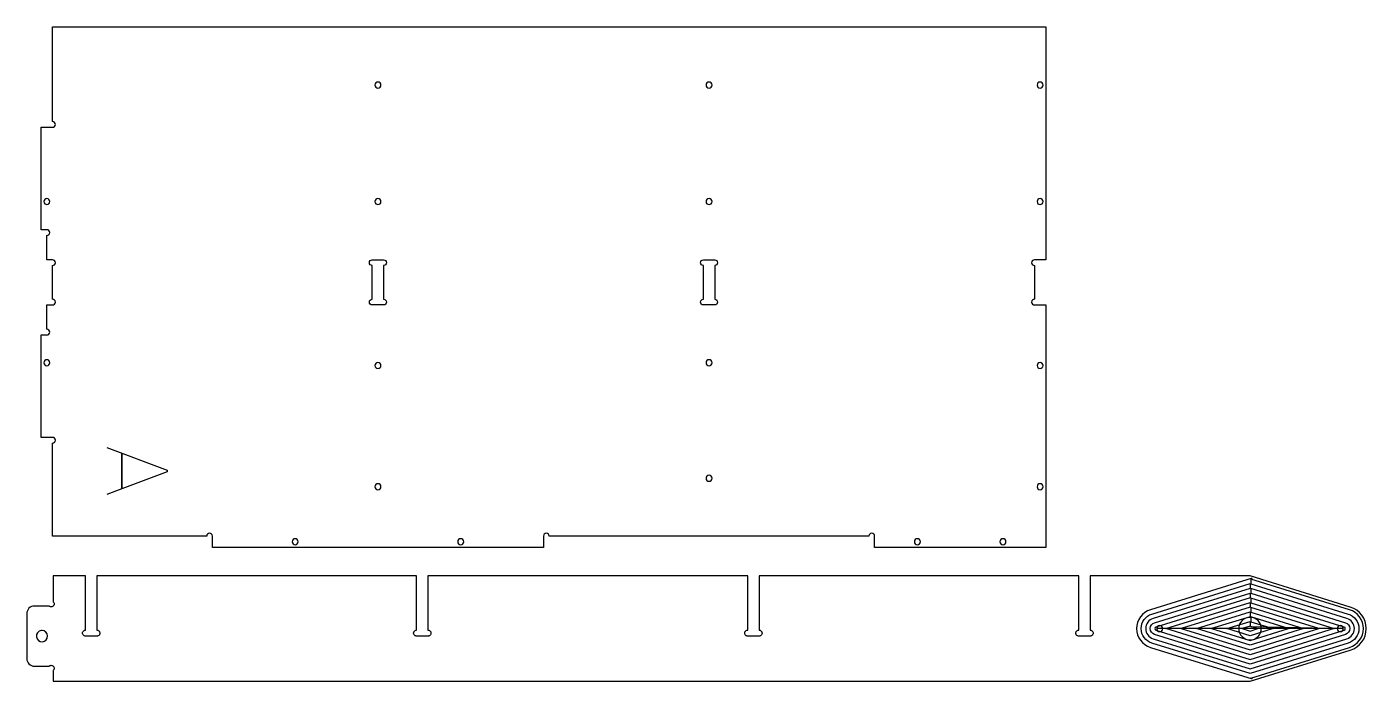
# Model space of a CAD drawing. Extents: x 4 to 93, y 2.1 to 45.7.
import ezdxf

# ---------------------------------------------------------------- set-up
doc = ezdxf.new("R2010")
doc.units = 0
for name, color, linetype in [('CUT_HALFWAY_THROUGH', 1, 'CONTINUOUS'), ('MARK_IN_POCKET', 3, 'CONTINUOUS'), ('RECESS_FOR_SCREWS', 5, 'CONTINUOUS'), ('THROUGH_CUT', 18, 'CONTINUOUS')]:
    doc.layers.add(name, color=color, linetype=linetype)

msp = doc.modelspace()

# ---------------------------------------------------------------- linework, layer by layer
at = {"layer": 'CUT_HALFWAY_THROUGH'}
msp.add_lwpolyline([(85.423, 8.973), (78.67, 6.879, 0.736823), (78.67, 4.371), (85.423, 2.277), (85.327, 2.336), (91.889, 4.371, 0.736823), (91.889, 6.879), (85.327, 8.914), (85.327, 8.6), (91.8, 6.592, -0.736823), (91.8, 4.658), (85.28, 2.635), (78.759, 4.658, -0.736823), (78.759, 6.592), (85.28, 8.615), (85.28, 8.3), (78.848, 6.305, 0.736823), (78.848, 4.944), (85.28, 2.95), (91.711, 4.944, 0.736823), (91.711, 6.305), (85.327, 8.286), (85.327, 7.972), (91.622, 6.019, -0.736823), (91.622, 5.231), (85.28, 3.264), (78.937, 5.231, -0.736823), (78.937, 6.019), (85.28, 7.986), (85.28, 7.672), (79.026, 5.732, 0.736823), (79.026, 5.518), (85.28, 3.578), (91.534, 5.518, 0.736823), (91.534, 5.732), (85.327, 7.657), (85.327, 7.343), (90.867, 5.625), (85.28, 3.892), (79.692, 5.625), (85.28, 7.358), (85.28, 7.044), (80.705, 5.625), (85.28, 4.206), (89.855, 5.625), (85.327, 7.029), (85.327, 6.715), (88.842, 5.625), (85.28, 4.52), (81.717, 5.625), (85.28, 6.73), (85.28, 6.416), (82.73, 5.625), (85.28, 4.834), (87.829, 5.625), (85.327, 6.401), (85.327, 6.087), (86.817, 5.625), (85.28, 5.148), (83.742, 5.625), (85.28, 6.102), (85.28, 5.788), (84.755, 5.625), (85.28, 5.462), (85.804, 5.625), (85.327, 5.773), (91.5, 5.625), (79.059, 5.625)], format="xyb", dxfattribs=at)
at = {"layer": 'MARK_IN_POCKET'}
msp.add_lwpolyline([(9.317, 17.664), (13.317, 16.16), (13.317, 16.048), (10.325, 14.928), (10.325, 17.264), (10.325, 14.928), (9.317, 14.544)], dxfattribs=at)
msp.add_lwpolyline([(85.28, 6.375, 0.414214), (84.53, 5.625, 0.414214), (85.28, 4.875, 0.414214), (86.03, 5.625, 0.414214)], format="xyb", close=True, dxfattribs=at)
at = {"layer": 'RECESS_FOR_SCREWS'}
for points in [[(27.333, 41.979, 0.414214), (27.133, 41.779, 0.414214), (27.333, 41.579, 0.414214), (27.533, 41.779, 0.414214)], [(49.333, 41.979, 0.414214), (49.133, 41.779, 0.414214), (49.333, 41.579, 0.414214), (49.533, 41.779, 0.414214)], [(71.333, 41.979, 0.414214), (71.133, 41.779, 0.414214), (71.333, 41.579, 0.414214), (71.533, 41.779, 0.414214)], [(5.333, 34.229, 0.414214), (5.133, 34.029, 0.414214), (5.333, 33.829, 0.414214), (5.533, 34.029, 0.414214)], [(27.333, 34.229, 0.414214), (27.133, 34.029, 0.414214), (27.333, 33.829, 0.414214), (27.533, 34.029, 0.414214)], [(49.333, 34.229, 0.414214), (49.133, 34.029, 0.414214), (49.333, 33.829, 0.414214), (49.533, 34.029, 0.414214)], [(71.333, 34.229, 0.414214), (71.133, 34.029, 0.414214), (71.333, 33.829, 0.414214), (71.533, 34.029, 0.414214)], [(5.333, 23.51, 0.414214), (5.133, 23.31, 0.414214), (5.333, 23.11, 0.414214), (5.533, 23.31, 0.414214)], [(5.333, 23.31, 0.414214), (5.333, 23.31, 0.414214), (5.333, 23.31, 0.414214), (5.333, 23.31, 0.414214)], [(27.333, 23.323, 0.414214), (27.133, 23.123, 0.414214), (27.333, 22.923, 0.414214), (27.533, 23.123, 0.414214)], [(49.333, 23.51, 0.414214), (49.133, 23.31, 0.414214), (49.333, 23.11, 0.414214), (49.533, 23.31, 0.414214)], [(71.333, 23.323, 0.414214), (71.133, 23.123, 0.414214), (71.333, 22.923, 0.414214), (71.533, 23.123, 0.414214)], [(27.333, 15.26, 0.414214), (27.133, 15.06, 0.414214), (27.333, 14.86, 0.414214), (27.533, 15.06, 0.414214)], [(49.333, 15.823, 0.414214), (49.133, 15.623, 0.414214), (49.333, 15.423, 0.414214), (49.533, 15.623, 0.414214)], [(71.333, 15.26, 0.414214), (71.133, 15.06, 0.414214), (71.333, 14.86, 0.414214), (71.533, 15.06, 0.414214)], [(21.833, 11.604, 0.414214), (21.633, 11.404, 0.414214), (21.833, 11.204, 0.414214), (22.033, 11.404, 0.414214)], [(32.833, 11.604, 0.414214), (32.633, 11.404, 0.414214), (32.833, 11.204, 0.414214), (33.033, 11.404, 0.414214)], [(63.177, 11.604, 0.414214), (62.977, 11.404, 0.414214), (63.177, 11.204, 0.414214), (63.377, 11.404, 0.414214)], [(68.865, 11.604, 0.414214), (68.665, 11.404, 0.414214), (68.865, 11.204, 0.414214), (69.065, 11.404, 0.414214)]]:
    msp.add_lwpolyline(points, format="xyb", close=True, dxfattribs=at)
at = {"layer": 'THROUGH_CUT'}
for points in [[(5.708, 45.654), (71.708, 45.654), (71.708, 30.154), (70.958, 30.154, 1), (70.958, 29.774), (70.958, 27.534, 1), (70.958, 27.154), (71.708, 27.154), (71.708, 11.029), (60.333, 11.029), (60.333, 11.779, 1), (59.953, 11.779), (49.333, 11.779), (38.713, 11.779, 1), (38.333, 11.779), (38.333, 11.029), (27.333, 11.029), (16.333, 11.029), (16.333, 11.779, 1), (15.953, 11.779), (5.708, 11.779), (5.708, 11.904), (5.708, 17.961, 1), (5.708, 18.341), (4.958, 18.341), (4.958, 25.154), (5.333, 25.154, 1), (5.333, 25.534), (5.333, 27.154), (5.708, 27.154, 1), (5.708, 27.534), (5.708, 29.774, 1), (5.708, 30.154), (5.333, 30.154), (5.333, 31.774, 1), (5.333, 32.154), (4.958, 32.154), (4.958, 38.966), (5.708, 38.966, 1), (5.708, 39.346)], [(26.958, 30.154), (27.708, 30.154, -1), (27.708, 29.774), (27.708, 27.534, -1), (27.708, 27.154), (26.958, 27.154, -1), (26.958, 27.534), (26.958, 29.774, -1)], [(48.958, 27.534), (48.958, 29.774, -1), (48.958, 30.154), (49.708, 30.154, -1), (49.708, 29.774), (49.708, 27.534, -1), (49.708, 27.154), (48.958, 27.154, -1)], [(5.333, 15.623, 0.414214), (5.333, 15.623, 0.414214), (5.333, 15.623, 0.414214), (5.333, 15.623, 0.414214)], [(73.905, 9.125), (52.655, 9.125), (52.655, 5.525), (52.688, 5.522), (52.72, 5.514), (52.75, 5.501), (52.777, 5.483), (52.802, 5.46), (52.822, 5.434), (52.838, 5.405), (52.849, 5.374), (52.854, 5.342), (52.854, 5.308), (52.849, 5.276), (52.838, 5.245), (52.822, 5.216), (52.802, 5.19), (52.777, 5.167), (52.75, 5.149), (52.72, 5.136), (52.688, 5.128), (52.655, 5.125), (51.905, 5.125), (51.872, 5.128), (51.84, 5.136), (51.809, 5.149), (51.782, 5.167), (51.757, 5.19), (51.737, 5.216), (51.721, 5.245), (51.711, 5.276), (51.705, 5.308), (51.705, 5.342), (51.711, 5.374), (51.721, 5.405), (51.737, 5.434), (51.757, 5.46), (51.782, 5.483), (51.809, 5.501), (51.84, 5.514), (51.872, 5.522), (51.905, 5.525), (51.905, 9.125), (30.655, 9.125), (30.655, 5.525), (30.688, 5.522), (30.72, 5.514), (30.75, 5.501), (30.777, 5.483), (30.802, 5.46), (30.822, 5.434), (30.838, 5.405), (30.849, 5.374), (30.854, 5.342), (30.854, 5.308), (30.849, 5.276), (30.838, 5.245), (30.822, 5.216), (30.802, 5.19), (30.777, 5.167), (30.75, 5.149), (30.72, 5.136), (30.688, 5.128), (30.655, 5.125), (29.905, 5.125), (29.872, 5.128), (29.84, 5.136), (29.809, 5.149), (29.782, 5.167), (29.757, 5.19), (29.737, 5.216), (29.721, 5.245), (29.711, 5.276), (29.705, 5.308), (29.705, 5.342), (29.711, 5.374), (29.721, 5.405), (29.737, 5.434), (29.757, 5.46), (29.782, 5.483), (29.809, 5.501), (29.84, 5.514), (29.872, 5.522), (29.905, 5.525), (29.905, 9.125), (8.655, 9.125), (8.655, 5.525), (8.688, 5.522), (8.72, 5.514), (8.75, 5.501), (8.777, 5.483), (8.802, 5.46), (8.822, 5.434), (8.838, 5.405), (8.849, 5.374), (8.854, 5.342), (8.854, 5.308), (8.849, 5.276), (8.838, 5.245), (8.822, 5.216), (8.802, 5.19), (8.777, 5.167), (8.75, 5.149), (8.72, 5.136), (8.688, 5.128), (8.655, 5.125), (7.905, 5.125), (7.872, 5.128), (7.84, 5.136), (7.809, 5.149), (7.782, 5.167), (7.757, 5.19), (7.737, 5.216), (7.721, 5.245), (7.711, 5.276), (7.705, 5.308), (7.705, 5.342), (7.711, 5.374), (7.721, 5.405), (7.737, 5.434), (7.757, 5.46), (7.782, 5.483), (7.809, 5.501), (7.84, 5.514), (7.872, 5.522), (7.905, 5.525), (7.905, 9.125), (5.762, 9.125), (5.762, 7.408), (5.784, 7.381), (5.801, 7.351), (5.813, 7.318), (5.819, 7.284), (5.819, 7.249), (5.813, 7.215), (5.801, 7.182), (5.784, 7.152), (5.762, 7.125), (5.735, 7.103), (5.705, 7.085), (5.672, 7.073), (5.638, 7.067), (5.603, 7.067), (5.568, 7.073), (5.536, 7.085), (5.505, 7.103), (5.479, 7.125), (4.5, 7.125, 0.414214), (4, 6.625), (4, 3.625, 0.414214), (4.5, 3.125), (5.479, 3.125), (5.504, 3.146), (5.532, 3.163), (5.563, 3.175), (5.595, 3.182), (5.628, 3.183), (5.661, 3.179), (5.693, 3.17), (5.722, 3.155), (5.749, 3.136), (5.773, 3.113), (5.792, 3.086), (5.806, 3.056), (5.816, 3.025), (5.82, 2.992), (5.819, 2.959), (5.812, 2.927), (5.8, 2.896), (5.783, 2.867), (5.762, 2.842), (5.762, 2.125), (85.28, 2.125), (91.945, 4.192, 0.736823), (91.945, 7.058), (85.28, 9.125), (74.655, 9.125), (74.655, 5.525), (74.688, 5.522), (74.72, 5.514), (74.75, 5.501), (74.777, 5.483), (74.802, 5.46), (74.822, 5.434), (74.838, 5.405), (74.849, 5.374), (74.854, 5.342), (74.854, 5.308), (74.849, 5.276), (74.838, 5.245), (74.822, 5.216), (74.802, 5.19), (74.777, 5.167), (74.75, 5.149), (74.72, 5.136), (74.688, 5.128), (74.655, 5.125), (73.905, 5.125), (73.872, 5.128), (73.84, 5.136), (73.809, 5.149), (73.782, 5.167), (73.757, 5.19), (73.737, 5.216), (73.721, 5.245), (73.711, 5.276), (73.705, 5.308), (73.705, 5.342), (73.711, 5.374), (73.721, 5.405), (73.737, 5.434), (73.757, 5.46), (73.782, 5.483), (73.809, 5.501), (73.84, 5.514), (73.872, 5.522), (73.905, 5.525)], [(4.953, 5.495, 0.961481), (5.041, 4.751, 0.96148), (5.011, 5.5, 0.019638), (4.982, 5.499, 0.019638)], [(79.28, 5.825, 0.414214), (79.08, 5.625, 0.414214), (79.28, 5.425, 0.414214), (79.48, 5.625, 0.414214)], [(91.28, 5.825, 0.414214), (91.08, 5.625, 0.414214), (91.28, 5.425, 0.414214), (91.48, 5.625, 0.414214)]]:
    msp.add_lwpolyline(points, format="xyb", close=True, dxfattribs=at)

doc.saveas('drawing.dxf')
